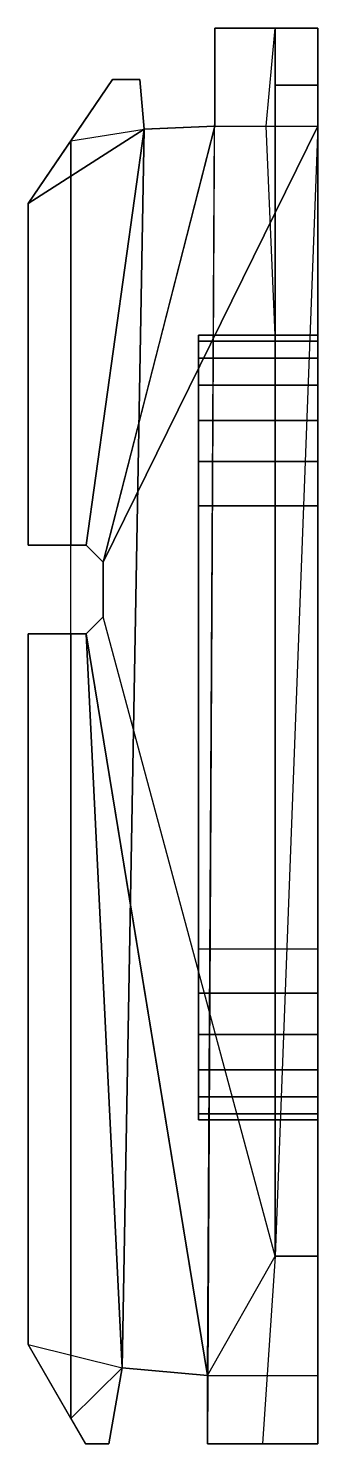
# Model space of a CAD drawing. Header units: millimetres. Extents: x -8.5 to 0, y -21 to 20.5.
import ezdxf

# ---------------------------------------------------------------- set-up
doc = ezdxf.new("R2010")
doc.units = ezdxf.units.MM
doc.layers.add('ACESSORIOS', color=1, linetype='Continuous')
doc.layers.add('AUX', color=2, linetype='Continuous')

msp = doc.modelspace()

# ---------------------------------------------------------------- linework, layer by layer
at = {"layer": 'ACESSORIOS'}
msp.add_line((-5.746, -18.78, -2.75), (-5.096, 17.544, -2.75), dxfattribs=at)
for points in [[(0, 20.5, -2.75), (-3.02, 20.5, -2.75), (-3.235, -21, -2.75), (0, -21, -2.75)], [(0, 20.5, -5.5), (-3.02, 20.5, -5.5), (-3.235, -21, -5.5), (0, -21, -5.5)], [(0, 20.5, -2.75), (0, 20.5, -5.5), (-3.02, 20.5, -5.5), (-3.02, 20.5, -2.75)], [(-3.02, 20.5, 5.5), (-3.02, 20.5, 2.75), (-3.02, 17.635, 2.75), (-3.02, 17.635, 5.5)], [(0, 20.5, 2.75), (-3.02, 20.5, 2.75), (-3.02, 20.5, 5.5), (0, 20.5, 5.5)], [(-3.02, 20.5, -2.75), (-3.02, 20.5, -5.5), (-3.02, 17.635, -5.5), (-3.02, 17.635, -2.75)], [(-1.25, 18.828, -8), (0, 18.828, -8), (0, 20.5, -6.328), (-1.25, 20.5, -6.328)], [(0, 20.5, -6.328), (-1.25, 20.5, -6.328), (-1.25, 20.5, -5.5), (0, 20.5, -5.5)], [(0, 20.5, 6.328), (0, 20.5, 5.5), (-1.25, 20.5, 5.5), (-1.25, 20.5, 6.328)], [(0, 20.5, 6.328), (0, 18.828, 8), (-1.25, 18.828, 8), (-1.25, 20.5, 6.328)], [(-1.25, 20.5, 5.5), (-1.25, 20.5, 6.328), (-1.25, 18.828, 8), (-1.25, 18.828, 5.5)], [(0, 20.5, -6.328), (0, 18.828, -8), (-1.25, 18.828, -8), (-1.25, 20.5, -6.328)], [(0, 20.5, -5.5), (0, 20.5, -6.328), (-1.25, 20.5, -6.328), (-1.25, 20.5, -5.5)], [(0, 20.5, -5.5), (0, 20.5, -6.328), (0, 18.828, -8), (0, 18.828, -5.5)], [(0, -21, -2.75), (0, -21, -5.5), (0, 20.5, -5.5), (0, 20.5, -2.75)], [(0, 20.5, 5.5), (0, 20.5, 6.328), (0, 18.828, 8), (0, 18.828, 5.5)], [(0, -21, 2.75), (0, -21, 5.5), (0, 20.5, 5.5), (0, 20.5, 2.75)], [(-6.03, 19, 5.5), (-6.03, 19, 2.75), (-7.25, 17.202, 2.75), (-8.5, 15.361, 5.5)], [(-8.5, 15.361, -5.5), (-7.25, 17.202, -2.75), (-6.03, 19, -2.75), (-6.03, 19, -5.5)], [(-6.03, 19, 5.5), (-6.03, 19, 2.75), (-7.25, 17.202, 2.75), (-8.5, 15.361, 5.5)], [(-5.223, 19, -5.5), (-6.03, 19, -5.5), (-8.5, 15.361, -5.5), (-5.096, 17.544, -5.5)], [(-5.223, 19, 2.75), (-6.03, 19, 2.75), (-7.25, 17.202, 2.75), (-5.096, 17.544, 2.75)], [(-5.096, 17.544, -2.75), (-5.223, 19, -2.75), (-6.03, 19, -2.75), (-7.25, 17.202, -2.75)], [(-6.03, 19, -2.75), (-6.03, 19, -5.5), (-5.223, 19, -5.5), (-5.223, 19, -2.75)], [(-5.223, 19, 5.5), (-6.03, 19, 5.5), (-6.03, 19, 2.75), (-5.223, 19, 2.75)], [(-5.223, 19, 5.5), (-5.223, 19, 2.75), (-6.03, 19, 2.75), (-6.03, 19, 5.5)], [(-5.223, 19, 2.75), (-5.096, 17.544, 2.75), (-5.096, 17.544, 5.5), (-5.223, 19, 5.5)], [(-5.223, 19, -5.5), (-5.096, 17.544, -5.5), (-5.096, 17.544, -2.75), (-5.223, 19, -2.75)], [(-5.223, 19, 2.75), (-5.096, 17.544, 2.75), (-5.096, 17.544, 5.5), (-5.223, 19, 5.5)], [(-1.25, 11.5, -8), (0, 11.5, -8), (0, 18.828, -8), (-1.25, 18.828, -8)], [(-1.25, 18.828, 8), (0, 18.828, 8), (0, 11.5, 8), (-1.25, 11.5, 8)], [(-1.25, 18.828, 5.5), (-1.25, 18.828, 8), (-1.25, 11.5, 8), (-1.25, 11.5, 5.5)], [(0, 18.828, -8), (-1.25, 18.828, -8), (-1.25, 11.5, -8), (0, 11.5, -8)], [(0, 11.5, -8), (0, 18.828, -8), (0, 18.828, -5.5), (0, 12.815, -5.5)], [(-5.096, 17.544, -2.75), (-5.746, -18.78, -2.75), (-7.25, -20.261, -2.75), (-7.25, 17.202, -2.75)], [(-7.25, 17.202, 2.75), (-8.5, 15.361, 5.5), (-8.5, 15.361, -5.5), (-7.25, 17.202, -2.75)], [(-7.25, 5.345, -2.75), (-7.25, 5.345, 2.75), (-7.25, 17.202, 2.75), (-7.25, 17.202, -2.75)], [(-8.5, 15.361, 5.5), (-8.5, 5.345, 5.5), (-8.5, 5.345, -5.5), (-8.5, 15.361, -5.5)], [(0, 12.815, -5.5), (0, -15.5, -5.5), (0, -15.5, -7), (0, 11.5, -8)], [(-3.5, 11.5, -21.5), (0, 11.5, -21.5), (0, 11.5, -8), (-3.5, 11.5, -8)], [(-3.5, 11.5, -7), (-3.5, 11.5, -8), (-1.25, 11.5, -8), (-1.25, 11.5, -7)], [(-3.5, 11.5, 21.5), (0, 11.5, 21.5), (0, 11.5, 8), (-3.5, 11.5, 8)], [(-1.25, 11.5, 8), (-1.25, 11.5, 7), (-3.5, 11.5, 7), (-3.5, 11.5, 8)], [(-3.5, 11.5, 7), (-3.5, -11.5, 7), (-3.5, -11.5, 21.5), (-3.5, 11.5, 21.5)], [(-1.25, -11.5, -7), (-3.5, -11.5, -7), (-3.5, 11.5, -7), (-1.25, 11.5, -7)], [(-3.5, 11.5, -7), (-3.5, 11.5, -21.5), (-3.5, -11.5, -21.5), (-3.5, -11.5, -7)], [(-1.25, 11.5, 7), (-3.5, 11.5, 7), (-3.5, -11.5, 7), (-1.25, -11.5, 7)], [(-1.25, 11.5, 7), (-1.25, 11.5, 5.5), (-1.25, -15.5, 5.5), (-1.25, -15.5, 7)], [(-1.25, -15.5, -5.5), (-1.25, -15.5, -7), (-1.25, 11.5, -7), (-1.25, 11.5, -5.5)], [(0, 11.5, -21.5), (0, -11.5, -21.5), (0, -11.5, -7), (0, 11.5, -8)], [(0, -11.5, 21.5), (0, 11.5, 21.5), (0, 11.5, 8), (0, -11.5, 7)], [(0, 11.486, 5.5), (0, 11.5, 8), (0, -15.5, 7), (0, -15.5, 5.5)], [(-3.5, 6.5, 26.5), (0, 6.5, 26.5), (0, -6.5, 26.5), (-3.5, -6.5, 26.5)], [(-3.5, 6.5, -26.5), (0, 6.5, -26.5), (0, -6.5, -26.5), (-3.5, -6.5, -26.5)], [(-8.5, 5.345, 5.5), (-6.8, 5.345, 5.5), (-6.8, 5.345, 2.75), (-8.5, 5.345, 2.75)], [(-8.5, 5.345, -2.75), (-6.8, 5.345, -2.75), (-6.8, 5.345, -5.5), (-8.5, 5.345, -5.5)], [(-7.25, 5.345, -2.75), (-8.5, 5.345, -2.75), (-8.5, 5.345, 2.75), (-7.25, 5.345, 2.75)], [(-6.3, 4.845, 2.75), (-6.3, 3.245, 2.75), (-6.3, 3.245, 5.5), (-6.3, 4.845, 5.5)], [(-6.3, 4.845, -5.5), (-6.3, 3.245, -5.5), (-6.3, 3.245, -2.75), (-6.3, 4.845, -2.75)], [(-8.5, 2.745, -5.5), (-8.5, 2.745, 5.5), (-8.5, -18.096, 5.5), (-8.5, -18.096, -5.5)], [(-8.5, 2.745, 5.5), (-6.8, 2.745, 5.5), (-6.8, 2.745, 2.75), (-8.5, 2.745, 2.75)], [(-8.5, 2.745, -2.75), (-6.8, 2.745, -2.75), (-6.8, 2.745, -5.5), (-8.5, 2.745, -5.5)], [(-7.25, 2.745, 2.75), (-7.25, 2.745, -2.75), (-8.5, 2.745, -2.75), (-8.5, 2.745, 2.75)], [(-3.5, -11.5, 21.5), (0, -11.5, 21.5), (0, -11.5, 7), (-3.5, -11.5, 7)], [(0, -11.5, -21.5), (-3.5, -11.5, -21.5), (-3.5, -11.5, -7), (0, -11.5, -7)], [(-1.25, -11.5, 7), (0, -11.5, 7), (0, -15.5, 7), (-1.25, -15.5, 7)], [(0, -15.5, -7), (-1.25, -15.5, -7), (-1.25, -11.5, -7), (0, -11.5, -7)], [(-1.25, -15.5, 5.5), (-1.618, -21, 5.5), (-3.235, -21, 5.5), (-3.235, -19, 5.5)], [(-1.25, -15.5, 5.5), (-1.618, -21, 5.5), (0, -21, 5.5), (0, -15.5, 5.5)], [(-1.25, -15.5, 7), (-1.25, -15.5, 5.5), (0, -15.5, 5.5), (0, -15.5, 7)], [(0, -15.5, -7), (-1.25, -15.5, -7), (-1.25, -15.5, -5.5), (0, -15.5, -5.5)], [(-8.5, -18.096, -5.5), (-6.823, -21, -5.5), (-6.823, -21, -2.75), (-8.5, -18.096, -2.75)], [(-8.5, -18.096, 5.5), (-6.823, -21, 5.5), (-6.823, -21, 2.75), (-8.5, -18.096, 2.75)], [(-8.5, -18.096, 2.75), (-7.25, -20.261, 2.75), (-7.25, -20.261, -2.75), (-8.5, -18.096, -2.75)], [(-5.746, -18.78, 5.5), (-6.137, -21, 5.5), (-6.823, -21, 5.5), (-8.5, -18.096, 5.5)], [(-5.746, -18.78, -5.5), (-6.137, -21, -5.5), (-6.823, -21, -5.5), (-8.5, -18.096, -5.5)], [(-7.25, -20.261, -2.75), (-6.823, -21, -2.75), (-6.137, -21, -2.75), (-5.746, -18.78, -2.75)], [(-6.137, -21, -2.75), (-6.137, -21, -5.5), (-5.746, -18.78, -5.5), (-5.746, -18.78, -2.75)], [(-5.746, -18.78, 5.5), (-5.746, -18.78, 2.75), (-6.137, -21, 2.75), (-6.137, -21, 5.5)], [(-3.235, -21, -2.75), (-3.235, -21, -5.5), (-3.235, -19, -5.5), (-3.235, -19, -2.75)], [(-3.235, -19, 2.75), (-3.235, -19, 5.5), (-3.235, -21, 5.5), (-3.235, -21, 2.75)], [(-6.137, -21, -5.5), (-6.823, -21, -5.5), (-6.823, -21, -2.75), (-6.137, -21, -2.75)], [(-6.137, -21, 2.75), (-6.137, -21, 5.5), (-6.823, -21, 5.5), (-6.823, -21, 2.75)], [(-3.235, -21, -2.75), (-3.235, -21, -5.5), (0, -21, -5.5), (0, -21, -2.75)], [(-3.235, -21, -2.75), (-3.235, -21, -5.5), (0, -21, -5.5), (0, -21, -2.75)], [(-3.235, -21, 5.5), (-3.235, -21, 2.75), (0, -21, 2.75), (0, -21, 5.5)]]:
    msp.add_3dface(points, dxfattribs=at)
at = {"layer": 'AUX'}
for points in [[(0, 20.5, 5.5), (-3.02, 20.5, 5.5), (-3.02, 17.635, 5.5), (0, 17.635, 5.5)], [(-1.25, 20.5, -5.5), (-1.25, 11.5, -8), (-1.25, 11.5, -5.5), (-1.51, 17.635, -5.5)], [(-1.25, 20.5, -5.5), (-1.25, 20.5, -6.328), (-1.25, 18.828, -8), (-1.25, 11.5, -8)], [(-6.03, 19, 5.5), (-5.223, 19, 5.5), (-5.096, 17.544, 5.5), (-8.5, 15.361, 5.5)], [(0, 11.5, 8), (0, 11.486, 5.5), (0, 18.828, 5.5), (0, 18.828, 8)], [(-8.5, 15.361, 5.5), (-5.096, 17.544, 5.5), (-6.8, 5.345, 5.5), (-8.5, 5.345, 5.5)], [(-8.5, 15.361, -5.5), (-5.096, 17.544, -5.5), (-6.8, 5.345, -5.5), (-8.5, 5.345, -5.5)], [(-5.096, 17.544, 5.5), (-3.02, 17.635, 5.5), (-6.3, 4.845, 5.5), (-6.8, 5.345, 5.5)], [(-5.096, 17.544, -5.5), (-3.02, 17.635, -5.5), (-6.3, 4.845, -5.5), (-6.8, 5.345, -5.5)], [(0, 17.635, 5.5), (-1.25, -15.5, 5.5), (-6.3, 3.245, 5.5), (-6.3, 4.845, 5.5)], [(-3.02, 17.635, 5.5), (0, 17.635, 5.5), (-6.3, 4.845, 5.5), (-4.66, 11.24, 5.5)], [(0, 17.635, -5.5), (-1.25, -15.5, -5.5), (-6.3, 3.245, -5.5), (-6.3, 4.845, -5.5)], [(-3.02, 17.635, -5.5), (0, 17.635, -5.5), (-6.3, 4.845, -5.5), (-4.66, 11.24, -5.5)], [(-5.746, -18.78, -2.75), (-3.235, -19, -2.75), (-3.035, 17.634, -2.75), (-5.096, 17.544, -2.75)], [(-5.746, -18.78, -5.5), (-3.235, -19, -5.5), (-3.035, 17.634, -5.5), (-5.096, 17.544, -5.5)], [(-5.096, 17.544, -5.5), (-3.02, 17.635, -5.5), (-3.02, 17.635, -2.75), (-5.096, 17.544, -2.75)], [(-5.096, 17.544, 5.5), (-3.02, 17.635, 5.5), (-3.02, 17.635, 2.75), (-5.096, 17.544, 2.75)], [(-7.25, 5.345, -2.75), (-7.25, 17.202, -2.75), (-7.25, 17.202, 2.75), (-7.25, 5.345, 2.75)], [(-6.3, 4.845, 5.5), (-6.8, 5.345, 5.5), (-6.8, 5.345, 2.75), (-6.3, 4.845, 2.75)], [(-6.3, 4.845, -5.5), (-6.8, 5.345, -5.5), (-6.8, 5.345, -2.75), (-6.3, 4.845, -2.75)], [(-6.8, 2.745, 5.5), (-6.3, 3.245, 5.5), (-6.3, 3.245, 2.75), (-6.8, 2.745, 2.75)], [(-6.8, 2.745, -5.5), (-6.3, 3.245, -5.5), (-6.3, 3.245, -2.75), (-6.8, 2.745, -2.75)], [(-3.235, -19, 5.5), (-1.25, -15.5, 5.5), (-6.3, 3.245, 5.5), (-6.8, 2.745, 5.5)], [(-3.235, -19, -5.5), (-1.25, -15.5, -5.5), (-6.3, 3.245, -5.5), (-6.8, 2.745, -5.5)], [(-6.8, 2.745, 5.5), (-8.5, 2.745, 5.5), (-8.5, -18.096, 5.5), (-5.746, -18.78, 5.5)], [(-6.8, 2.745, -5.5), (-8.5, 2.745, -5.5), (-8.5, -18.096, -5.5), (-5.746, -18.78, -5.5)], [(-7.25, 2.745, -2.75), (-7.25, -20.261, -2.75), (-7.25, -20.261, 2.75), (-7.25, 2.745, 2.75)], [(-6.8, 2.745, 5.5), (-5.746, -18.78, 5.5), (-3.235, -19, 5.5), (-5.018, -8.128, 5.5)], [(-6.8, 2.745, -5.5), (-5.746, -18.78, -5.5), (-3.235, -19, -5.5), (-5.018, -8.128, -5.5)], [(-3.235, -19, -5.5), (-5.746, -18.78, -5.5), (-5.746, -18.78, -2.75), (-3.235, -19, -2.75)], [(-5.746, -18.78, 5.5), (-3.235, -19, 5.5), (-3.235, -19, 2.75), (-5.746, -18.78, 2.75)], [(0, -21, -5.5), (-3.235, -21, -5.5), (-3.235, -19, -5.5), (0, -19, -5.5)]]:
    msp.add_3dface(points, dxfattribs=at)

# ---------------------------------------------------------------- meshes
at = {"layer": 'ACESSORIOS'}
mesh = msp.add_polymesh((2, 7), dxfattribs=at)
for k, corner in enumerate([(-3.5, 6.5, 26.5), (-3.5, 7.794, 26.33), (-3.5, 9, 25.83), (-3.5, 10.036, 25.036), (-3.5, 10.83, 24), (-3.5, 11.33, 22.794), (-3.5, 11.5, 21.5), (0, 6.5, 26.5), (0, 7.794, 26.33), (0, 9, 25.83), (0, 10.036, 25.036), (0, 10.83, 24), (0, 11.33, 22.794), (0, 11.5, 21.5)]):
    mesh.set_mesh_vertex(divmod(k, 7), corner)
mesh = msp.add_polymesh((2, 7), dxfattribs=at)
for k, corner in enumerate([(-3.5, 11.5, 21.5), (-3.5, 11.33, 22.794), (-3.5, 10.83, 24), (-3.5, 10.036, 25.036), (-3.5, 9, 25.83), (-3.5, 7.794, 26.33), (-3.5, 6.5, 26.5), (-3.5, -11.5, 21.5), (-3.5, -11.33, 22.794), (-3.5, -10.83, 24), (-3.5, -10.036, 25.036), (-3.5, -9, 25.83), (-3.5, -7.794, 26.33), (-3.5, -6.5, 26.5)]):
    mesh.set_mesh_vertex(divmod(k, 7), corner)
mesh = msp.add_polymesh((2, 7), dxfattribs=at)
for k, corner in enumerate([(-3.5, 6.5, -26.5), (-3.5, 7.794, -26.33), (-3.5, 9, -25.83), (-3.5, 10.036, -25.036), (-3.5, 10.83, -24), (-3.5, 11.33, -22.794), (-3.5, 11.5, -21.5), (0, 6.5, -26.5), (0, 7.794, -26.33), (0, 9, -25.83), (0, 10.036, -25.036), (0, 10.83, -24), (0, 11.33, -22.794), (0, 11.5, -21.5)]):
    mesh.set_mesh_vertex(divmod(k, 7), corner)
mesh = msp.add_polymesh((2, 7), dxfattribs=at)
for k, corner in enumerate([(-3.5, 11.5, -21.5), (-3.5, 11.33, -22.794), (-3.5, 10.83, -24), (-3.5, 10.036, -25.036), (-3.5, 9, -25.83), (-3.5, 7.794, -26.33), (-3.5, 6.5, -26.5), (-3.5, -11.5, -21.5), (-3.5, -11.33, -22.794), (-3.5, -10.83, -24), (-3.5, -10.036, -25.036), (-3.5, -9, -25.83), (-3.5, -7.794, -26.33), (-3.5, -6.5, -26.5)]):
    mesh.set_mesh_vertex(divmod(k, 7), corner)
mesh = msp.add_polymesh((2, 7), dxfattribs=at)
for k, corner in enumerate([(0, 11.5, 21.5), (0, 11.33, 22.794), (0, 10.83, 24), (0, 10.036, 25.036), (0, 9, 25.83), (0, 7.794, 26.33), (0, 6.5, 26.5), (0, -11.5, 21.5), (0, -11.33, 22.794), (0, -10.83, 24), (0, -10.036, 25.036), (0, -9, 25.83), (0, -7.794, 26.33), (0, -6.5, 26.5)]):
    mesh.set_mesh_vertex(divmod(k, 7), corner)
mesh = msp.add_polymesh((2, 7), dxfattribs=at)
for k, corner in enumerate([(0, -11.5, -21.5), (0, -11.33, -22.794), (0, -10.83, -24), (0, -10.036, -25.036), (0, -9, -25.83), (0, -7.794, -26.33), (0, -6.5, -26.5), (0, 11.5, -21.5), (0, 11.33, -22.794), (0, 10.83, -24), (0, 10.036, -25.036), (0, 9, -25.83), (0, 7.794, -26.33), (0, 6.5, -26.5)]):
    mesh.set_mesh_vertex(divmod(k, 7), corner)
mesh = msp.add_polymesh((2, 7), dxfattribs=at)
for k, corner in enumerate([(-3.5, -6.5, 26.5), (-3.5, -7.794, 26.33), (-3.5, -9, 25.83), (-3.5, -10.036, 25.036), (-3.5, -10.83, 24), (-3.5, -11.33, 22.794), (-3.5, -11.5, 21.5), (0, -6.5, 26.5), (0, -7.794, 26.33), (0, -9, 25.83), (0, -10.036, 25.036), (0, -10.83, 24), (0, -11.33, 22.794), (0, -11.5, 21.5)]):
    mesh.set_mesh_vertex(divmod(k, 7), corner)
mesh = msp.add_polymesh((2, 7), dxfattribs=at)
for k, corner in enumerate([(-3.5, -6.5, -26.5), (-3.5, -7.794, -26.33), (-3.5, -9, -25.83), (-3.5, -10.036, -25.036), (-3.5, -10.83, -24), (-3.5, -11.33, -22.794), (-3.5, -11.5, -21.5), (0, -6.5, -26.5), (0, -7.794, -26.33), (0, -9, -25.83), (0, -10.036, -25.036), (0, -10.83, -24), (0, -11.33, -22.794), (0, -11.5, -21.5)]):
    mesh.set_mesh_vertex(divmod(k, 7), corner)

doc.saveas('drawing.dxf')
